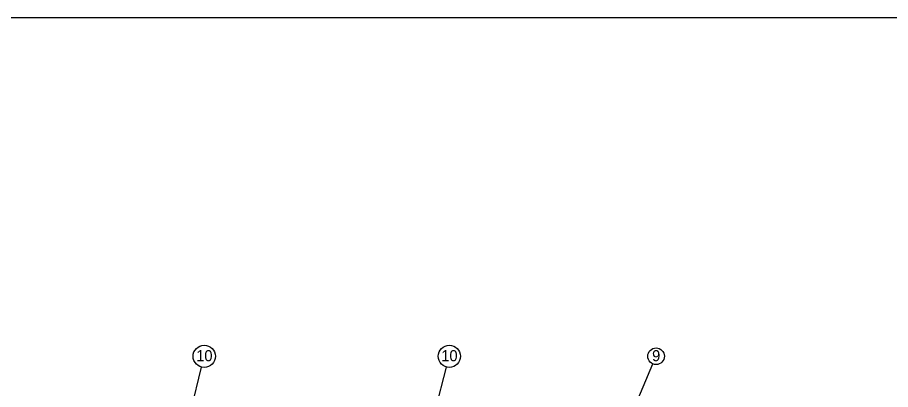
# Model space of a CAD drawing. Header units: millimetres. Extents: x 122 to 67127, y 397 to 47119.
# Drawn here: x 11906 to 33970, y 37713 to 47119 of the extents above; entities that cross this region are included whole.
import ezdxf

# ---------------------------------------------------------------- set-up
doc = ezdxf.new("R2010")
doc.units = ezdxf.units.MM
doc.header["$LTSCALE"] = 80
doc.layers.add('AM_0', color=7, linetype='Continuous', lineweight=25)
doc.layers.add('AM_6', color=2, linetype='Continuous')
doc.styles.add('SLDTEXTSTYLE0', font='ARIAL.TTF', dxfattribs={"width": 0.948})
doc.styles.get("Standard").update_dxf_attribs({"font": 'ARIAL.TTF'})
doc.dimstyles.new('SLDDIMSTYLE4', dxfattribs={"dimtxt": 0.18, "dimasz": 86.153846, "dimexe": 0, "dimexo": 0.0625, "dimgap": 0, "dimtad": 0, "dimtih": 1, "dimtoh": 1, "dimdec": 0, "dimrnd": 1e-09, "dimzin": 0, "dimdsep": 46, "dimtxsty": 'STANDARD', "dimblk1": 'DOT', "dimblk2": 'DOT', "dimsah": 1, "dimcen": 0.09, "dimadec": 0, "dimazin": 0, "dimtfac": 86.153846, "dimtdec": 0, "dimtofl": 0, "dimtmove": 0, "dimatfit": 3, "dimldrblk": 'DOT', "dimfxl": 1, "dimfrac": 2, "dimtolj": 1, "dimtzin": 0, "dimarcsym": 0})

# ---------------------------------------------------------------- blocks, each defined once
blk = doc.blocks.new('SW_NOTE_0_10')
at = {"layer": 'AM_6', "color": 0}
blk.add_circle((70, 272), 281, dxfattribs=at)
at = {"layer": 'AM_6', "color": 0, "insert": (72, 426), "char_height": 280, "attachment_point": 2, "style": 'SLDTEXTSTYLE0'}
blk.add_mtext('10', dxfattribs=at)
blk = doc.blocks.new('_Dot')
at = {"color": 0, "linetype": 'ByBlock', "lineweight": -2}
blk.add_line((-0.5, 0), (-1, 0), dxfattribs=at)
at = {"color": 0, "linetype": 'ByBlock', "const_width": 0.5}
blk.add_lwpolyline([(-0.25, 0, 1), (0.25, 0, 1)], format="xyb", close=True, dxfattribs=at)
blk = doc.blocks.new('SW_NOTE_0_11')
at = {"layer": 'AM_6', "color": 0}
blk.add_circle((82, 193), 210, dxfattribs=at)
at = {"layer": 'AM_6', "color": 0, "insert": (84, 348), "char_height": 280, "attachment_point": 2, "style": 'SLDTEXTSTYLE0'}
blk.add_mtext('9', dxfattribs=at)
blk = doc.blocks.new('SW_NOTE_0_12')
at = {"layer": 'AM_6', "color": 0}
blk.add_circle((66, 273), 281, dxfattribs=at)
at = {"layer": 'AM_6', "color": 0, "insert": (69, 427), "char_height": 280, "attachment_point": 2, "style": 'SLDTEXTSTYLE0'}
blk.add_mtext('10', dxfattribs=at)

msp = doc.modelspace()

# ---------------------------------------------------------------- linework, layer by layer
at = {"layer": 'AM_0'}
msp.add_line((421.47, 47118.6), (66879.44, 47118.6), dxfattribs=at)

# ---------------------------------------------------------------- block references
at = {"layer": 'AM_6'}
for name, p in [('SW_NOTE_0_12', (16559.97, 38281.42)), ('SW_NOTE_0_10', (22750.53, 38282.34)), ('SW_NOTE_0_11', (27963.35, 38360.58))]:
    msp.add_blockref(name, p, dxfattribs=at)

# ---------------------------------------------------------------- leaders
for points in [[(15600.02, 34344.22), (16559.97, 38281.42)], [(21732.71, 34339.92), (22750.53, 38282.34)], [(26257.88, 34345.79), (27963.35, 38360.58)]]:
    msp.add_leader(points, dimstyle='SLDDIMSTYLE4', dxfattribs=at)

doc.saveas('drawing.dxf')
